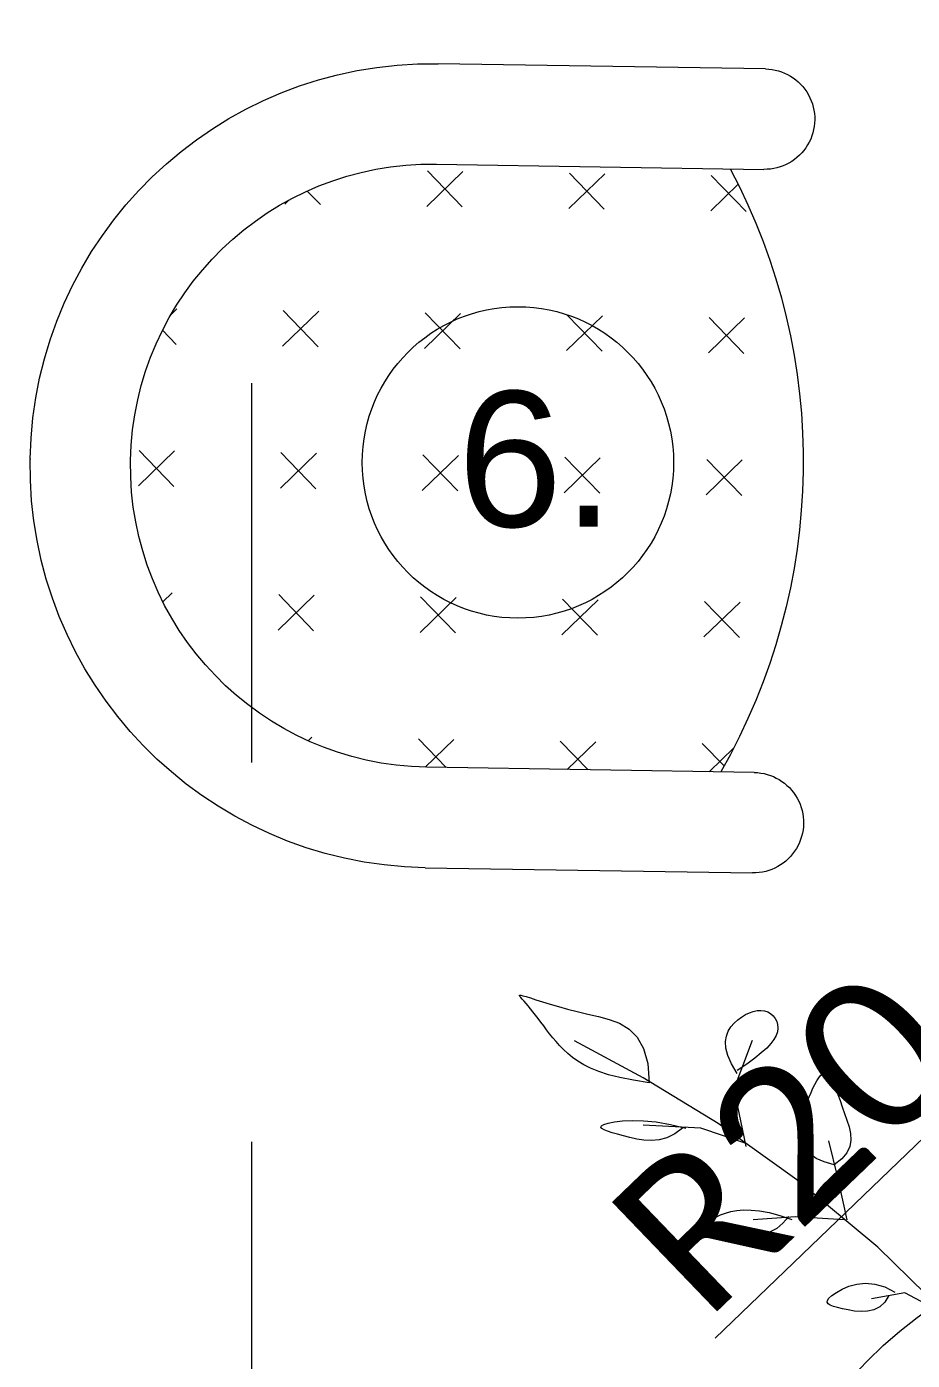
# Model space of a CAD drawing. Header units: centimetres. Extents: x -26724 to 60145, y -23645 to 6771.
# Drawn here: x -19324.9 to -19266.5, y 1061.5 to 1149.4 of the extents above; entities that cross this region are included whole.
import ezdxf

# ---------------------------------------------------------------- set-up
doc = ezdxf.new("R2010")
doc.units = ezdxf.units.CM
for name, pattern in [('AUSGEZOGEN', [0]), ('DALEKOVOD_VN', [5, 2.5, -2.5]), ('PUNKT2_S9', [0.35, 0.15, -0.1, 0, -0.1])]:
    doc.linetypes.add(name, pattern=pattern)
doc.layers.add('3.IZGLED 2', color=7, linetype='Continuous', lineweight=9, true_color=0x4a4a4a)
for name, color, linetype, lineweight in [('4.KOTE', 88, 'Continuous', 15), ('Moebel', 252, 'PUNKT2_S9', 13), ('namestaj', 8, 'Continuous', 9), ('namjestaj', 150, 'Continuous', 5)]:
    doc.layers.add(name, color=color, linetype=linetype, lineweight=lineweight)
doc.layers.add('pozicije', color=7, linetype='Continuous')
doc.styles.add('0.15', font='arial.ttf', dxfattribs={"height": 0.15})
doc.styles.get("Standard").update_dxf_attribs({"font": 'calibri.ttf'})
doc.dimstyles.new('ja 1 50', dxfattribs={"dimtxt": 10, "dimasz": 5, "dimexe": 5, "dimexo": 5, "dimgap": 1, "dimtad": 1, "dimdec": 0, "dimtxsty": 'Standard', "dimblk": 'ARCHTICK', "dimcen": 2.5, "dimclrd": 256, "dimclrt": 7, "dimadec": 0, "dimazin": 0, "dimtfac": 1, "dimtdec": 0, "dimtix": 1, "dimtmove": 1, "dimatfit": 3, "dimldrblk": 'ARCHTICK', "dimfxl": 10, "dimfxlon": 1, "dimlwd": 0, "dimlwe": 9, "dimarcsym": 0})

# ---------------------------------------------------------------- blocks, each defined once
blk = doc.blocks.new('ggggt')
at = {"layer": 'Moebel', "color": 91, "linetype": 'AUSGEZOGEN', "lineweight": 18, "transparency": 33554687}
for p, q in [((1523.383, 2035.599, 13.5), (1523.402, 2035.626, 13.5)), ((1523.411, 2035.545, 13.5), (1523.383, 2035.599, 13.5)), ((1523.402, 2035.626, 13.5), (1523.476, 2035.625, 13.5)), ((1523.478, 2035.466, 13.5), (1523.411, 2035.545, 13.5)), ((1523.476, 2035.625, 13.5), (1523.614, 2035.596, 13.5)), ((1523.574, 2035.362, 13.5), (1523.478, 2035.466, 13.5)), ((1523.691, 2035.236, 13.5), (1523.574, 2035.362, 13.5)), ((1523.614, 2035.596, 13.5), (1523.824, 2035.536, 13.5)), ((1523.822, 2035.087, 13.5), (1523.691, 2035.236, 13.5)), ((1523.964, 2034.919, 13.5), (1523.822, 2035.087, 13.5)), ((1523.824, 2035.536, 13.5), (1524.114, 2035.446, 13.5)), ((1524.114, 2035.446, 13.5), (1524.478, 2035.33, 13.5)), ((1524.478, 2035.33, 13.5), (1524.911, 2035.194, 13.5)), ((1524.911, 2035.194, 13.5), (1525.407, 2035.042, 13.5)), ((1524.117, 2034.733, 13.5), (1523.964, 2034.919, 13.5)), ((1524.278, 2034.531, 13.5), (1524.117, 2034.733, 13.5)), ((1524.448, 2034.314, 13.5), (1524.278, 2034.531, 13.5)), ((1524.624, 2034.086, 13.5), (1524.448, 2034.314, 13.5)), ((1525.407, 2035.042, 13.5), (1525.959, 2034.879, 13.5)), ((1525.959, 2034.879, 13.5), (1526.561, 2034.712, 13.5)), ((1526.561, 2034.712, 13.5), (1527.206, 2034.546, 13.5)), ((1527.206, 2034.546, 13.5), (1527.889, 2034.385, 13.5)), ((1527.889, 2034.385, 13.5), (1528.6, 2034.227, 13.5)), ((1528.6, 2034.227, 13.5), (1529.311, 2034.037, 13.5)), ((1537.785, 2034.002, 13.5), (1538.032, 2034.191, 13.5)), ((1538.032, 2034.191, 13.5), (1538.289, 2034.349, 13.5)), ((1538.289, 2034.349, 13.5), (1538.551, 2034.474, 13.5)), ((1538.551, 2034.474, 13.5), (1538.812, 2034.564, 13.5)), ((1538.812, 2034.564, 13.5), (1539.069, 2034.617, 13.5)), ((1539.069, 2034.617, 13.5), (1539.317, 2034.63, 13.5)), ((1539.317, 2034.63, 13.5), (1539.55, 2034.601, 13.5)), ((1539.55, 2034.601, 13.5), (1539.765, 2034.53, 13.5)), ((1539.765, 2034.53, 13.5), (1539.957, 2034.42, 13.5)), ((1539.957, 2034.42, 13.5), (1540.122, 2034.276, 13.5)), ((1540.122, 2034.276, 13.5), (1540.256, 2034.103, 13.5)), ((1524.805, 2033.847, 13.5), (1524.624, 2034.086, 13.5)), ((1524.991, 2033.6, 13.5), (1524.805, 2033.847, 13.5)), ((1525.18, 2033.347, 13.5), (1524.991, 2033.6, 13.5)), ((1525.376, 2033.089, 13.5), (1525.18, 2033.347, 13.5)), ((1529.311, 2034.037, 13.5), (1529.995, 2033.774, 13.5)), ((1529.995, 2033.774, 13.5), (1530.621, 2033.394, 13.5)), ((1530.621, 2033.394, 13.5), (1531.16, 2032.855, 13.5)), ((1537.161, 2033.258, 13.5), (1537.338, 2033.538, 13.5)), ((1537.338, 2033.538, 13.5), (1537.551, 2033.784, 13.5)), ((1537.551, 2033.784, 13.5), (1537.785, 2034.002, 13.5)), ((1540.256, 2034.103, 13.5), (1540.355, 2033.905, 13.5)), ((1540.355, 2033.905, 13.5), (1540.415, 2033.689, 13.5)), ((1540.431, 2033.457, 13.5), (1540.4, 2033.216, 13.5)), ((1540.415, 2033.689, 13.5), (1540.431, 2033.457, 13.5)), ((1525.583, 2032.828, 13.5), (1525.376, 2033.089, 13.5)), ((1525.803, 2032.566, 13.5), (1525.583, 2032.828, 13.5)), ((1526.04, 2032.303, 13.5), (1525.803, 2032.566, 13.5)), ((1531.557, 2030.19, 13.5), (1527.029, 2032.615, 13.5)), ((1531.16, 2032.855, 13.5), (1531.581, 2032.115, 13.5)), ((1536.977, 2032.568, 13.5), (1537.035, 2032.937, 13.5)), ((1537.003, 2032.143, 13.5), (1536.977, 2032.568, 13.5)), ((1537.035, 2032.937, 13.5), (1537.161, 2033.258, 13.5)), ((1537.551, 2029.462, 13.5), (1538.751, 2032.666, 13.5)), ((1539.97, 2032.439, 13.5), (1539.694, 2032.146, 13.5)), ((1540.176, 2032.712, 13.5), (1539.97, 2032.439, 13.5)), ((1540.317, 2032.969, 13.5), (1540.176, 2032.712, 13.5)), ((1540.4, 2033.216, 13.5), (1540.317, 2032.969, 13.5)), ((1526.298, 2032.042, 13.5), (1526.04, 2032.303, 13.5)), ((1526.58, 2031.784, 13.5), (1526.298, 2032.042, 13.5)), ((1526.89, 2031.531, 13.5), (1526.58, 2031.784, 13.5)), ((1531.581, 2032.115, 13.5), (1531.856, 2031.132, 13.5)), ((1537.13, 2031.655, 13.5), (1537.003, 2032.143, 13.5)), ((1537.374, 2031.098, 13.5), (1537.13, 2031.655, 13.5)), ((1539.34, 2031.828, 13.5), (1538.903, 2031.478, 13.5)), ((1539.694, 2032.146, 13.5), (1539.34, 2031.828, 13.5)), ((1527.233, 2031.284, 13.5), (1526.89, 2031.531, 13.5)), ((1527.625, 2031.045, 13.5), (1527.233, 2031.284, 13.5)), ((1528.082, 2030.815, 13.5), (1527.625, 2031.045, 13.5)), ((1528.622, 2030.597, 13.5), (1528.082, 2030.815, 13.5)), ((1531.856, 2031.132, 13.5), (1531.954, 2029.862, 13.5)), ((1537.751, 2030.463, 13.5), (1537.374, 2031.098, 13.5)), ((1538.375, 2031.091, 13.5), (1537.751, 2030.663, 13.5)), ((1538.903, 2031.478, 13.5), (1538.375, 2031.091, 13.5)), ((1529.262, 2030.39, 13.5), (1528.622, 2030.597, 13.5)), ((1530.019, 2030.198, 13.5), (1529.262, 2030.39, 13.5)), ((1530.911, 2030.022, 13.5), (1530.019, 2030.198, 13.5)), ((1531.954, 2029.862, 13.5), (1530.911, 2030.022, 13.5)), ((1536.487, 2027.163, 13.5), (1531.557, 2030.19, 13.5)), ((1531.954, 2029.862, 13.5), (1531.954, 2029.862, 13.5)), ((1542.874, 2029.749, 13.5), (1542.999, 2029.979, 13.5)), ((1542.999, 2029.979, 13.5), (1543.124, 2030.178, 13.5)), ((1543.124, 2030.178, 13.5), (1543.249, 2030.338, 13.5)), ((1543.249, 2030.338, 13.5), (1543.373, 2030.451, 13.5)), ((1543.373, 2030.451, 13.5), (1543.498, 2030.509, 13.5)), ((1543.498, 2030.509, 13.5), (1543.623, 2030.504, 13.5)), ((1543.623, 2030.504, 13.5), (1543.748, 2030.43, 13.5)), ((1543.748, 2030.43, 13.5), (1543.873, 2030.279, 13.5)), ((1543.873, 2030.279, 13.5), (1543.999, 2030.06, 13.5)), ((1543.999, 2030.06, 13.5), (1544.127, 2029.782, 13.5)), ((1544.127, 2029.782, 13.5), (1544.258, 2029.453, 13.5)), ((1538.351, 2025.657, 13.5), (1537.551, 2029.462, 13.5)), ((1542.388, 2028.639, 13.5), (1542.503, 2028.939, 13.5)), ((1542.503, 2028.939, 13.5), (1542.624, 2029.225, 13.5)), ((1542.624, 2029.225, 13.5), (1542.749, 2029.495, 13.5)), ((1542.749, 2029.495, 13.5), (1542.874, 2029.749, 13.5)), ((1544.258, 2029.453, 13.5), (1544.393, 2029.084, 13.5)), ((1544.393, 2029.084, 13.5), (1544.533, 2028.684, 13.5)), ((1542.189, 2027.998, 13.5), (1542.282, 2028.325, 13.5)), ((1542.282, 2028.325, 13.5), (1542.388, 2028.639, 13.5)), ((1544.533, 2028.684, 13.5), (1544.679, 2028.261, 13.5)), ((1544.679, 2028.261, 13.5), (1544.831, 2027.826, 13.5)), ((1528.955, 2027.109, 13.5), (1529.245, 2027.203, 13.5)), ((1529.245, 2027.203, 13.5), (1529.658, 2027.288, 13.5)), ((1529.658, 2027.288, 13.5), (1530.189, 2027.351, 13.5)), ((1530.189, 2027.351, 13.5), (1530.829, 2027.378, 13.5)), ((1530.829, 2027.378, 13.5), (1531.573, 2027.356, 13.5)), ((1531.573, 2027.356, 13.5), (1532.413, 2027.271, 13.5)), ((1532.413, 2027.271, 13.5), (1533.342, 2027.11, 13.5)), ((1541.684, 2023.465, 13.5), (1536.487, 2027.163, 13.5)), ((1542.016, 2026.942, 13.5), (1542.053, 2027.306, 13.5)), ((1542.053, 2027.306, 13.5), (1542.112, 2027.658, 13.5)), ((1542.112, 2027.658, 13.5), (1542.189, 2027.998, 13.5)), ((1544.831, 2027.826, 13.5), (1544.987, 2027.387, 13.5)), ((1544.987, 2027.387, 13.5), (1545.125, 2026.948, 13.5)), ((1528.751, 2026.928, 13.5), (1528.794, 2027.017, 13.5)), ((1528.813, 2026.84, 13.5), (1528.751, 2026.928, 13.5)), ((1528.794, 2027.017, 13.5), (1528.955, 2027.109, 13.5)), ((1528.968, 2026.752, 13.5), (1528.813, 2026.84, 13.5)), ((1529.202, 2026.662, 13.5), (1528.968, 2026.752, 13.5)), ((1529.504, 2026.567, 13.5), (1529.202, 2026.662, 13.5)), ((1529.859, 2026.466, 13.5), (1529.504, 2026.567, 13.5)), ((1530.255, 2026.358, 13.5), (1529.859, 2026.466, 13.5)), ((1530.68, 2026.244, 13.5), (1530.255, 2026.358, 13.5)), ((1535.352, 2026.859, 13.5), (1531.554, 2027.059, 13.5)), ((1533.629, 2026.48, 13.5), (1533.108, 2026.231, 13.5)), ((1533.342, 2027.11, 13.5), (1534.353, 2026.859, 13.5)), ((1534.153, 2026.859, 13.5), (1533.629, 2026.48, 13.5)), ((1538.351, 2025.857, 13.5), (1535.352, 2026.859, 13.5)), ((1542.006, 2026.569, 13.5), (1542.016, 2026.942, 13.5)), ((1542.04, 2026.194, 13.5), (1542.006, 2026.569, 13.5)), ((1545.125, 2026.948, 13.5), (1545.22, 2026.511, 13.5)), ((1545.22, 2026.511, 13.5), (1545.245, 2026.078, 13.5)), ((1531.131, 2026.14, 13.5), (1530.68, 2026.244, 13.5)), ((1531.602, 2026.068, 13.5), (1531.131, 2026.14, 13.5)), ((1532.091, 2026.045, 13.5), (1531.602, 2026.068, 13.5)), ((1532.594, 2026.093, 13.5), (1532.091, 2026.045, 13.5)), ((1533.108, 2026.231, 13.5), (1532.594, 2026.093, 13.5)), ((1542.134, 2025.828, 13.5), (1542.04, 2026.194, 13.5)), ((1542.307, 2025.48, 13.5), (1542.134, 2025.828, 13.5)), ((1542.577, 2025.159, 13.5), (1542.307, 2025.48, 13.5)), ((1544.398, 2023.62, 13.5), (1543.799, 2026.023, 13.5)), ((1545.177, 2025.654, 13.5), (1544.988, 2025.24, 13.5)), ((1545.245, 2026.078, 13.5), (1545.177, 2025.654, 13.5)), ((1542.962, 2024.875, 13.5), (1542.577, 2025.159, 13.5)), ((1543.48, 2024.637, 13.5), (1542.962, 2024.875, 13.5)), ((1544.148, 2024.456, 13.5), (1543.48, 2024.637, 13.5)), ((1544.654, 2024.84, 13.5), (1544.148, 2024.456, 13.5)), ((1544.988, 2025.24, 13.5), (1544.654, 2024.84, 13.5)), ((1544.148, 2024.456, 13.5), (1544.148, 2024.456, 13.5)), ((1547.015, 2019.03, 13.5), (1541.684, 2023.465, 13.5)), ((1544.998, 2020.817, 13.5), (1544.398, 2023.62, 13.5)), ((1536.146, 2020.894, 13.5), (1536.383, 2021.028, 13.5)), ((1536.383, 2021.028, 13.5), (1536.656, 2021.154, 13.5)), ((1536.656, 2021.154, 13.5), (1536.968, 2021.268, 13.5)), ((1536.968, 2021.268, 13.5), (1537.32, 2021.365, 13.5)), ((1537.32, 2021.365, 13.5), (1537.716, 2021.435, 13.5)), ((1537.716, 2021.435, 13.5), (1538.163, 2021.472, 13.5)), ((1538.163, 2021.472, 13.5), (1538.665, 2021.466, 13.5)), ((1538.665, 2021.466, 13.5), (1539.23, 2021.41, 13.5)), ((1541.6, 2021.017, 13.5), (1538.801, 2020.817, 13.5)), ((1539.23, 2021.41, 13.5), (1539.861, 2021.294, 13.5)), ((1539.861, 2021.294, 13.5), (1540.566, 2021.111, 13.5)), ((1540.566, 2021.111, 13.5), (1541.349, 2020.851, 13.5)), ((1541.15, 2021.051, 13.5), (1540.762, 2020.593, 13.5)), ((1544.798, 2020.817, 13.5), (1541.6, 2021.017, 13.5)), ((1535.446, 2020.148, 13.5), (1535.451, 2020.207, 13.5)), ((1535.469, 2020.105, 13.5), (1535.446, 2020.148, 13.5)), ((1535.451, 2020.207, 13.5), (1535.486, 2020.284, 13.5)), ((1535.519, 2020.075, 13.5), (1535.469, 2020.105, 13.5)), ((1535.486, 2020.284, 13.5), (1535.551, 2020.382, 13.5)), ((1535.551, 2020.382, 13.5), (1535.649, 2020.496, 13.5)), ((1535.649, 2020.496, 13.5), (1535.78, 2020.623, 13.5)), ((1535.78, 2020.623, 13.5), (1535.946, 2020.757, 13.5)), ((1535.946, 2020.757, 13.5), (1536.146, 2020.894, 13.5)), ((1540.354, 2020.258, 13.5), (1539.933, 2020.028, 13.5)), ((1540.762, 2020.593, 13.5), (1540.354, 2020.258, 13.5)), ((1535.594, 2020.054, 13.5), (1535.519, 2020.075, 13.5)), ((1535.692, 2020.04, 13.5), (1535.594, 2020.054, 13.5)), ((1535.812, 2020.028, 13.5), (1535.692, 2020.04, 13.5)), ((1535.952, 2020.017, 13.5), (1535.812, 2020.028, 13.5)), ((1536.112, 2020.003, 13.5), (1535.952, 2020.017, 13.5)), ((1536.292, 2019.986, 13.5), (1536.112, 2020.003, 13.5)), ((1536.494, 2019.966, 13.5), (1536.292, 2019.986, 13.5)), ((1536.72, 2019.944, 13.5), (1536.494, 2019.966, 13.5)), ((1536.972, 2019.919, 13.5), (1536.72, 2019.944, 13.5)), ((1537.252, 2019.892, 13.5), (1536.972, 2019.919, 13.5)), ((1537.561, 2019.864, 13.5), (1537.252, 2019.892, 13.5)), ((1537.901, 2019.833, 13.5), (1537.561, 2019.864, 13.5)), ((1538.272, 2019.804, 13.5), (1537.901, 2019.833, 13.5)), ((1538.669, 2019.791, 13.5), (1538.272, 2019.804, 13.5)), ((1539.083, 2019.812, 13.5), (1538.669, 2019.791, 13.5)), ((1539.507, 2019.885, 13.5), (1539.083, 2019.812, 13.5)), ((1539.933, 2020.028, 13.5), (1539.507, 2019.885, 13.5)), ((1552.346, 2013.79, 13.5), (1547.015, 2019.03, 13.5)), ((1545.641, 2016.581, 13.5), (1546.214, 2016.641, 13.5)), ((1546.214, 2016.641, 13.5), (1546.83, 2016.591, 13.5)), ((1546.83, 2016.591, 13.5), (1547.478, 2016.402, 13.5)), ((1543.803, 2015.651, 13.5), (1543.998, 2015.828, 13.5)), ((1543.998, 2015.828, 13.5), (1544.289, 2016.035, 13.5)), ((1544.289, 2016.035, 13.5), (1544.667, 2016.249, 13.5)), ((1544.667, 2016.249, 13.5), (1545.122, 2016.441, 13.5)), ((1545.122, 2016.441, 13.5), (1545.641, 2016.581, 13.5)), ((1548.796, 2016.011, 13.5), (1546.597, 2015.61, 13.5)), ((1547.478, 2016.402, 13.5), (1548.146, 2016.045, 13.5)), ((1547.746, 2015.845, 13.5), (1547.482, 2015.396, 13.5)), ((1551.795, 2014.409, 13.5), (1548.796, 2016.011, 13.5)), ((1543.684, 2015.384, 13.5), (1543.7, 2015.505, 13.5)), ((1543.748, 2015.282, 13.5), (1543.684, 2015.384, 13.5)), ((1543.7, 2015.505, 13.5), (1543.803, 2015.651, 13.5)), ((1543.888, 2015.194, 13.5), (1543.748, 2015.282, 13.5)), ((1544.097, 2015.115, 13.5), (1543.888, 2015.194, 13.5)), ((1544.368, 2015.039, 13.5), (1544.097, 2015.115, 13.5)), ((1544.698, 2014.961, 13.5), (1544.368, 2015.039, 13.5)), ((1545.077, 2014.879, 13.5), (1544.698, 2014.961, 13.5)), ((1545.49, 2014.81, 13.5), (1545.077, 2014.879, 13.5)), ((1546.769, 2014.892, 13.5), (1546.353, 2014.796, 13.5)), ((1547.151, 2015.085, 13.5), (1546.769, 2014.892, 13.5)), ((1547.482, 2015.396, 13.5), (1547.151, 2015.085, 13.5)), ((1545.922, 2014.775, 13.5), (1545.49, 2014.81, 13.5)), ((1546.353, 2014.796, 13.5), (1545.922, 2014.775, 13.5))]:
    blk.add_line(p, q, dxfattribs=at)
blk.add_circle((1567.746, 1990.122, 13.5), 30.281, dxfattribs=at)
blk = doc.blocks.new('gggddgdgd')
at = {"layer": 'namjestaj', "transparency": 33554687}
for p, q in [((1592.564, 1135.356, 13.5), (1614.149, 1135.7, 13.5)), ((1614.254, 1129.081, 13.5), (1592.67, 1128.737, 13.5)), ((1593.827, 1125.961, 13.5), (1596.13, 1128.338, 13.5)), ((1603.151, 1128.45, 13.5), (1605.529, 1126.147, 13.5)), ((1603.188, 1126.11, 13.5), (1605.491, 1128.488, 13.5)), ((1612.512, 1128.6, 13.5), (1614.89, 1126.297, 13.5)), ((1612.55, 1126.259, 13.5), (1614.853, 1128.637, 13.5)), ((1594.355, 1127.754, 13.5), (1596.168, 1125.998, 13.5)), ((1621.911, 1126.409, 13.5), (1622.781, 1127.307, 13.5)), ((1623.969, 1126.719, 13.5), (1624.251, 1126.446, 13.5)), ((1603.3, 1119.089, 13.5), (1605.678, 1116.786, 13.5)), ((1603.338, 1116.749, 13.5), (1605.641, 1119.127, 13.5)), ((1612.662, 1119.239, 13.5), (1615.039, 1116.936, 13.5)), ((1612.699, 1116.898, 13.5), (1615.002, 1119.276, 13.5)), ((1622.023, 1119.388, 13.5), (1624.4, 1117.085, 13.5)), ((1622.06, 1117.048, 13.5), (1624.363, 1119.425, 13.5)), ((1631.384, 1119.537, 13.5), (1631.759, 1119.174, 13.5)), ((1593.939, 1118.94, 13.5), (1596.317, 1116.637, 13.5)), ((1593.977, 1116.6, 13.5), (1596.28, 1118.977, 13.5)), ((1631.421, 1117.197, 13.5), (1632.323, 1118.128, 13.5)), ((1594.089, 1109.579, 13.5), (1596.466, 1107.276, 13.5)), ((1594.126, 1107.239, 13.5), (1596.429, 1109.616, 13.5)), ((1603.45, 1109.728, 13.5), (1605.827, 1107.425, 13.5)), ((1603.487, 1107.388, 13.5), (1605.79, 1109.766, 13.5)), ((1612.811, 1109.877, 13.5), (1615.188, 1107.575, 13.5)), ((1612.848, 1107.537, 13.5), (1615.151, 1109.915, 13.5)), ((1622.172, 1110.027, 13.5), (1624.55, 1107.724, 13.5)), ((1622.209, 1107.687, 13.5), (1624.512, 1110.064, 13.5)), ((1631.533, 1110.176, 13.5), (1633.911, 1107.873, 13.5)), ((1631.57, 1107.836, 13.5), (1633.873, 1110.213, 13.5)), ((1634.43, 1109.501, 13.5), (1634.429, 1109.54, 13.5)), ((1641.048, 1109.645, 13.5), (1641.049, 1109.607, 13.5)), ((1622.321, 1100.666, 13.5), (1624.699, 1098.363, 13.5)), ((1622.359, 1098.325, 13.5), (1624.662, 1100.703, 13.5)), ((1631.682, 1100.815, 13.5), (1632.295, 1100.222, 13.5)), ((1594.238, 1100.218, 13.5), (1596.616, 1097.915, 13.5)), ((1594.275, 1097.878, 13.5), (1596.578, 1100.255, 13.5)), ((1603.599, 1100.367, 13.5), (1605.977, 1098.064, 13.5)), ((1603.636, 1098.027, 13.5), (1605.939, 1100.404, 13.5)), ((1612.96, 1100.516, 13.5), (1615.338, 1098.213, 13.5)), ((1612.997, 1098.176, 13.5), (1615.3, 1100.554, 13.5)), ((1603.748, 1091.006, 13.5), (1605.635, 1089.179, 13.5)), ((1604.262, 1089.157, 13.5), (1606.089, 1091.043, 13.5)), ((1613.109, 1091.155, 13.5), (1614.995, 1089.328, 13.5)), ((1613.623, 1089.306, 13.5), (1615.45, 1091.193, 13.5)), ((1622.471, 1091.305, 13.5), (1622.713, 1091.069, 13.5)), ((1594.648, 1090.604, 13.5), (1596.274, 1089.03, 13.5)), ((1595.29, 1089.409, 13.5), (1596.727, 1090.894, 13.5)), ((1593.304, 1088.982, 13.5), (1614.888, 1089.326, 13.5)), ((1614.994, 1082.707, 13.5), (1593.41, 1082.363, 13.5))]:
    blk.add_line(p, q, dxfattribs=at)
for centre, radius, start, end in [((1592.617, 1132.046, 13.5), 3.31, 90.91367, 270.91367), ((1614.571, 1109.223, 13.5), 26.481, 0.91367, 90.91367), ((1631.207, 1109.469, 13.5), 41.14, 152.01712, 209.81023), ((1614.571, 1109.223, 13.5), 19.86, 0.91367, 90.91367), ((1614.572, 1109.184, 13.5), 19.86, 270.91367, 0.91367), ((1614.572, 1109.184, 13.5), 26.481, 270.91367, 0.91367), ((1593.357, 1085.673, 13.5), 3.31, 90.91367, 270.91367)]:
    blk.add_arc(centre, radius, start, end, dxfattribs=at)
blk = doc.blocks.new('_ArchTick')
at = {"color": 0, "linetype": 'ByBlock', "const_width": 0.15}
blk.add_lwpolyline([(-0.5, -0.5), (0.5, 0.5)], dxfattribs=at)
blk = doc.blocks.new('*D1667')
at = {"layer": '4.KOTE', "color": 0, "lineweight": 9, "transparency": 16777216}
for p, q in [((-19295.073, 2201.177), (-19295.073, 2187.862)), ((-19200.073, 2182.862), (-19200.073, 2197.862))]:
    blk.add_line(p, q, dxfattribs=at)
at = {"layer": '4.KOTE', "lineweight": 0, "transparency": 16777216}
blk.add_line((-19200.073, 2192.862), (-19295.073, 2192.862), dxfattribs=at)
at = {"layer": 'Defpoints', "color": 0, "transparency": 16777216}
for p in [(-19295.073, 2213.889, 13.5), (-19295.073, 2192.862), (-19200.073, 0, 13.5)]:
    blk.add_point(p, dxfattribs=at)
at = {"layer": '4.KOTE', "lineweight": 0, "transparency": 16777216, "xscale": 5, "yscale": 5, "zscale": 5, "rotation": 180}
blk.add_blockref('_ArchTick', (-19295.073, 2192.862), dxfattribs=at)
at = {"layer": '4.KOTE', "lineweight": 0, "transparency": 16777216, "xscale": 5, "yscale": 5, "zscale": 5}
blk.add_blockref('_ArchTick', (-19200.073, 2192.862), dxfattribs=at)
at = {"layer": '4.KOTE', "color": 7, "transparency": 16777216, "insert": (-19247.573, 2198.985), "char_height": 10, "attachment_point": 5}
blk.add_mtext('95', dxfattribs=at)
blk = doc.blocks.new('*D2039')
at = {"layer": '4.KOTE', "lineweight": 0, "transparency": 16777216}
for p in [(-19240.24, 1100.722), (-19279.509, 1062.948)]:
    blk.add_line(p, (-19254.534, 1086.972), dxfattribs=at)
at = {"layer": 'Defpoints', "color": 0, "transparency": 16777216}
for p in [(-19240.24, 1100.722, 13.5), (-19254.534, 1086.972, 13.5)]:
    blk.add_point(p, dxfattribs=at)
at = {"layer": '4.KOTE', "lineweight": 0, "transparency": 16777216, "xscale": 5, "yscale": 5, "zscale": 5, "rotation": 43.88872188394565}
blk.add_blockref('_ArchTick', (-19254.534, 1086.972), dxfattribs=at)
at = {"layer": '4.KOTE', "color": 7, "transparency": 16777216, "insert": (-19274.87, 1075.906), "char_height": 10, "attachment_point": 5, "rotation": 43.88872}
blk.add_mtext('R20', dxfattribs=at)

msp = doc.modelspace()

# ---------------------------------------------------------------- linework, layer by layer
at = {"layer": '3.IZGLED 2', "color": 32, "linetype": 'DALEKOVOD_VN', "ltscale": 10, "true_color": 0xcd6928}
msp.add_line((-19310.073, 1000.889, 13.5), (-19310.073, 2213.889, 13.5), dxfattribs=at)
at = {"layer": 'namestaj'}
msp.add_circle((-19292.515, 1120.667), 10.265, dxfattribs=at)

# ---------------------------------------------------------------- block references
at = {"xscale": -1}
msp.add_blockref('gggddgdgd', (-17683.63, 11.251), dxfattribs=at)
msp.add_blockref('ggggt', (-20815.803, -950.076, 13.5))

# ---------------------------------------------------------------- texts
at = {"layer": 'pozicije', "style": '0.15'}
msp.add_text('6.', height=8.9302, dxfattribs=at).set_placement((-19296.509, 1116.432))

# ---------------------------------------------------------------- dimensions: what is measured, and where the dimension line sits
at = {"layer": '4.KOTE'}
dim = msp.add_linear_dim(base=(-19295.073, 2192.862), p1=(-19200.073, 0, 13.5), p2=(-19295.073, 2213.889, 13.5), dimstyle='ja 1 50', dxfattribs=at)
dim.commit()
dim.dimension.update_dxf_attribs({"geometry": '*D1667', "text_midpoint": (-19247.573, 2198.985)})
dim = msp.add_radius_dim(center=(-19240.24, 1100.722, 13.5), mpoint=(-19254.534, 1086.972, 13.5), dimstyle='ja 1 50', dxfattribs=at)
dim.commit()
dim.dimension.update_dxf_attribs({"geometry": '*D2039', "text_midpoint": (-19274.87, 1075.906)})

doc.saveas('drawing.dxf')
